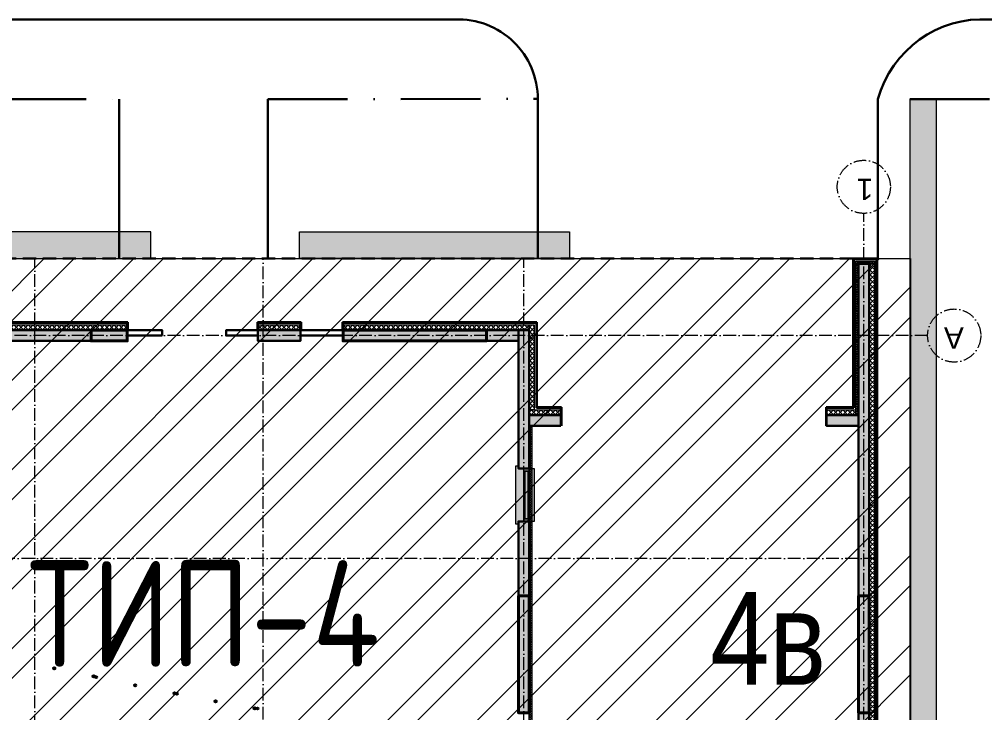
# Model space of a CAD drawing. Header units: millimetres. Extents: x 1353783 to 6492029790, y -7276956 to -512500.
# Drawn here: x 9961611 to 9965244, y -2847912 to -2845301 of the extents above; entities that cross this region are included whole.
import ezdxf
from ezdxf.enums import TextEntityAlignment as Align

# ---------------------------------------------------------------- set-up
doc = ezdxf.new("R2010")
doc.units = ezdxf.units.MM
for name, pattern in [('( Dashed )', [0.75, 0.5, -0.25]), ('482 Границы районов', [5, 3, -1, 0, -1]), ('ACAD_ISO10W100', [18, 12, -3, 0, -3]), ('CONTI', [0]), ('осевая', [50.800000000000004, 31.75, -6.35, 6.35, -6.35])]:
    doc.linetypes.add(name, pattern=pattern)
doc.layers.get('0').update_dxf_attribs({"lineweight": 5})
for name, color, linetype, lineweight in [('!A-DIAFRAGM типовой', 142, 'Continuous', 0), ('7земля', 7, 'Continuous', 30), ('DIAFRAGM', 46, 'Continuous', 30), ('G-ANNO-SCHD', 231, 'Continuous', 9), ('Hatch', 254, 'Continuous', 5), ('INSULATION', 81, 'Continuous', 5), ('Room_name', 250, 'Continuous', 20), ('Room_number', 250, 'Continuous', 13), ('Ар-окна', 5, 'Continuous', 9), ('ГП-Граница учасика ИЖС', 3, 'Continuous', 5), ('ГП-Тратуар', 3, 'Continuous', 5), ('оси', 231, 'осевая', 9)]:
    doc.layers.add(name, color=color, linetype=linetype, lineweight=lineweight)
for name, color, linetype in [('SIT_LРЕЛЬЕФ', 7, 'CONTI'), ('Заливка', 7, 'Continuous'), ('РЕЛЬЕФ', 7, 'CONTI')]:
    doc.layers.add(name, color=color, linetype=linetype)
doc.styles.add('GOST Common', font='', dxfattribs={"height": 3})
doc.styles.add('ISOCPEUR', font='', dxfattribs={"width": 0.85})
doc.styles.add('основной', font='Arial Narrow.ttf', dxfattribs={"height": 1.5})
doc.styles.get('GOST Common').set_extended_font_data('GOST Common')
doc.styles.get('ISOCPEUR').set_extended_font_data('ISOCPEUR')

# ---------------------------------------------------------------- blocks, each defined once
blk = doc.blocks.new('амвамвам')
at = {"lineweight": 30, "ltscale": 100, "true_color": 0x939598}
h = blk.add_hatch(color=252, dxfattribs=at)
h.dxf.hatch_style = 1
h.paths.add_polyline_path([(9766749.937399179, -3635391.654278511), (9766749.937399179, -3634891.654278511), (9757129.941072427, -3634891.654278513), (9757129.94107242, -3648591.65009469), (9768779.940756649, -3648591.637877556), (9768779.940756641, -3652141.659177242), (9781529.939815119, -3652141.659177244), (9781529.939815111, -3632391.66333143), (9781030.356318519, -3632391.663331326), (9781030.356318511, -3651641.652248759), (9769279.942617744, -3651641.648844333), (9769279.940253891, -3648091.65012224), (9757629.941072427, -3648091.650122238), (9757629.518283717, -3635391.653989157)])
h.paths.add_polyline_path([(9769549.937399164, -3635391.653989172), (9769549.937399171, -3634891.653989172), (9774630.357695095, -3634891.653989168), (9774630.357695088, -3635391.652894365)], flags=17)
at = {"color": 251, "lineweight": 15, "ltscale": 100, "true_color": 0x636466}
for points in [[(9766749.937399179, -3635391.654278511), (9766749.937399179, -3634891.654278511), (9757129.941072427, -3634891.654278513), (9757129.94107242, -3648591.65009469), (9768779.940756649, -3648591.637877556), (9768779.940756641, -3652141.659177242), (9781529.939815119, -3652141.659177244), (9781529.939815111, -3632391.66333143), (9781030.356318519, -3632391.663331326), (9781030.356318511, -3651641.652248759), (9769279.942617744, -3651641.648844333), (9769279.940253891, -3648091.65012224), (9757629.941072427, -3648091.650122238), (9757629.518283717, -3635391.653989157)], [(9769549.937399164, -3635391.653989172), (9769549.937399171, -3634891.653989172), (9774630.357695095, -3634891.653989168), (9774630.357695088, -3635391.652894365)]]:
    blk.add_lwpolyline(points, close=True, dxfattribs=at)
blk = doc.blocks.new('апрапрапрары')
at = {"layer": '!A-DIAFRAGM типовой', "lineweight": 0, "ltscale": 100, "true_color": 0x000000}
h = blk.add_hatch(color=18, dxfattribs=at)
h.dxf.hatch_style = 1
h.paths.add_polyline_path([(9762950.666445918, -3291176.586493582), (9763150.66644592, -3291176.586448957), (9763150.665553378, -3287176.589189355), (9762950.665553378, -3287176.589233981)])
h = blk.add_hatch(color=18, dxfattribs=at)
h.dxf.hatch_style = 1
h.paths.add_polyline_path([(9763150.663738219, -3293376.588585836), (9762950.66373822, -3293376.588630463), (9762950.665132817, -3299626.588598399), (9763150.665132817, -3299626.588553772)])
h = blk.add_hatch(color=18, dxfattribs=at)
h.dxf.hatch_style = 1
h.paths.add_polyline_path([(9769550.664414639, -3293376.587074832), (9769350.664414639, -3293376.587119457), (9769350.664727028, -3294776.58715154), (9769550.664727028, -3294776.587106914)])
h = blk.add_hatch(color=18, dxfattribs=at)
h.dxf.hatch_style = 1
h.paths.add_polyline_path([(9769350.709559886, -3295776.601303109), (9769550.709559888, -3295776.601347736), (9769550.708979737, -3298376.587229916), (9769350.708979737, -3298376.587185291)])
h = blk.add_hatch(color=18, dxfattribs=at)
h.dxf.hatch_style = 1
h.paths.add_polyline_path([(9763150.66582114, -3296576.317386045), (9763150.665865768, -3296776.317386045), (9763750.665667567, -3296776.317252164), (9763750.66562294, -3296576.317252166)])
h = blk.add_hatch(color=18, dxfattribs=at)
h.dxf.hatch_style = 1
h.paths.add_polyline_path([(9768750.664496152, -3296576.31622574), (9768750.664540777, -3296776.31622574), (9769350.664593088, -3296776.316091859), (9769350.66454846, -3296576.316091859)])
h = blk.add_hatch(color=18, dxfattribs=at)
h.dxf.hatch_style = 1
h.paths.add_polyline_path([(9769550.664439496, -3298376.587229907), (9769550.664484123, -3298176.587229907), (9770150.664863596, -3298176.58736379), (9770150.664818967, -3298376.58736379)])
h = blk.add_hatch(color=18, dxfattribs=at)
h.dxf.hatch_style = 1
h.paths.add_polyline_path([(9773650.665186578, -3298376.587029709), (9773650.665231206, -3298176.587029708), (9774450.664585596, -3298176.587163589), (9774450.664540969, -3298376.587163589)])
h = blk.add_hatch(color=18, dxfattribs=at)
h.dxf.hatch_style = 1
h.paths.add_polyline_path([(9777590.671850959, -3298176.617992246), (9777590.671895586, -3298376.617992247), (9779350.667191405, -3298376.617599527), (9779350.667146778, -3298176.617599527)])
at = {"layer": 'Hatch', "lineweight": 40, "ltscale": 0.5, "true_color": 0x000000}
for points in [[(9763150.666111212, -3293376.588608149), (9762950.666111212, -3293376.588608149), (9762950.666111212, -3291176.586493582), (9763150.666111212, -3291176.586493582)], [(9769550.664729571, -3293376.587180081), (9769350.664729573, -3293376.587180081), (9769350.664729571, -3291176.585043202), (9769550.664729571, -3291176.585043202)], [(9770150.664841283, -3298376.587230557), (9770150.664841281, -3298176.587230557), (9772850.665231206, -3298176.587230557), (9772850.665231206, -3298376.587230557)], [(9776910.671671968, -3298376.587411919), (9776910.671671968, -3298176.587411917), (9777590.67185892, -3298176.587411919), (9777590.67185892, -3298376.587411919)]]:
    blk.add_hatch(color=18, dxfattribs=at).paths.add_polyline_path(points)
at = {"layer": 'INSULATION', "ltscale": 0.5, "true_color": 0x000000}
h = blk.add_hatch(dxfattribs=at)
h.set_pattern_fill('ANSI37', color=18, scale=20)
h.set_pattern_definition([(44.99999999999999, (9762850.664600413, -3293440.348149012), (-44.90128060534578, 44.90128060534577), []), (135, (9762850.664600413, -3293440.348149012), (-44.90128060534577, -44.90128060534576), [])])
h.paths.add_polyline_path([(9762850.664600413, -3287176.588054121), (9762950.664600413, -3287176.588054121), (9762950.664600413, -3299626.588573663), (9762850.664600413, -3299626.588573663)])
h = blk.add_hatch(dxfattribs=at)
h.set_pattern_fill('ANSI37', color=18, scale=9.999997768927232, angle=179.9999999999999)
h.set_pattern_definition([(225, (9769350.633689228, -3299544.173049315), (22.45063529377165, -22.45063529377168), []), (314.9999999999999, (9769350.633689228, -3299544.173049315), (22.45063529377168, 22.45063529377165), [])])
h.paths.add_polyline_path([(9769350.633689228, -3296576.316116865), (9769300.633700386, -3296576.316116865), (9769300.633700384, -3290576.585165919), (9769350.633689228, -3290576.585165919)])
h = blk.add_hatch(dxfattribs=at)
h.set_pattern_fill('ANSI37', color=18, scale=9.999997768927232, angle=-179.9999872161954)
h.set_pattern_definition([(225.0000127838046, (9763200.660448574, -3303494.717837282), (22.45064030294521, -22.45063028459701), []), (315.0000127838046, (9763200.660448574, -3303494.717837282), (22.450630284597, 22.45064030294521), [])])
h.paths.add_polyline_path([(9763200.65958552, -3299626.594031709), (9763150.659596676, -3299626.594042863), (9763150.658960722, -3296776.317386047), (9763200.658949569, -3296776.317374892)])
h = blk.add_hatch(dxfattribs=at)
h.set_pattern_fill('ANSI37', color=18, scale=20, angle=-90.00000000000001)
h.set_pattern_definition([(315, (9768886.903578412, -3296776.317363732), (44.90128060534578, 44.90128060534576), []), (44.99999999999999, (9768886.903578412, -3296776.317363732), (-44.90128060534575, 44.90128060534578), [])])
h.paths.add_polyline_path([(9763750.665656647, -3296776.317363732), (9763750.665656647, -3296876.317363732), (9763200.666278511, -3296876.317363732), (9763200.666278511, -3296776.317363732)])
h = blk.add_hatch(dxfattribs=at)
h.set_pattern_fill('ANSI37', color=18, scale=20, angle=-90.00000000000001)
h.set_pattern_definition([(315, (9774386.902972529, -3296776.31622574), (44.90128060534578, 44.90128060534576), []), (44.99999999999999, (9774386.902972529, -3296776.31622574), (-44.90128060534575, 44.90128060534578), [])])
h.paths.add_polyline_path([(9769350.6644395, -3296776.316225742), (9769350.664439501, -3296876.316225742), (9768750.664540779, -3296876.316225742), (9768750.664540777, -3296776.31622574)])
h = blk.add_hatch(dxfattribs=at)
h.set_pattern_fill('ANSI37', color=18, scale=20)
h.set_pattern_definition([(44.99999999999999, (9769250.664439496, -3293440.348215953), (-44.90128060534578, 44.90128060534577), []), (135, (9769250.664439496, -3293440.348215953), (-44.90128060534577, -44.90128060534576), [])])
h.paths.add_polyline_path([(9769250.664439496, -3296876.31622574), (9769350.664439496, -3296876.31622574), (9769350.664439498, -3298476.587230542), (9769250.664439496, -3298476.587230542)])
h = blk.add_hatch(dxfattribs=at)
h.set_pattern_fill('ANSI37', color=18, scale=20, angle=-90.00000000000001)
h.set_pattern_definition([(315, (9779186.90357842, -3298376.587230542), (44.90128060534578, 44.90128060534576), []), (44.99999999999999, (9779186.90357842, -3298376.587230542), (-44.90128060534575, 44.90128060534578), [])])
h.paths.add_polyline_path([(9772850.665231206, -3298376.587230542), (9772850.665231206, -3298476.587230542), (9769350.664439496, -3298476.587230542), (9769350.664439496, -3298376.587230542)])
h = blk.add_hatch(dxfattribs=at)
h.set_pattern_fill('ANSI37', color=18, scale=20, angle=-90.00000000000001)
h.set_pattern_definition([(315, (9779086.903578147, -3298376.587230542), (44.90128060534578, 44.90128060534576), []), (44.99999999999999, (9779086.903578147, -3298376.587230542), (-44.90128060534575, 44.90128060534578), [])])
h.paths.add_polyline_path([(9774450.664563281, -3298376.58723054), (9774450.664563281, -3298476.587230542), (9773650.67630647, -3298476.587230542), (9773650.67630647, -3298376.587230542)])
h = blk.add_hatch(dxfattribs=at)
h.set_pattern_fill('ANSI37', color=18, scale=20, angle=-90.00000000000001)
h.set_pattern_definition([(315, (9792386.879832849, -3298376.617191936), (44.90128060534578, 44.90128060534576), []), (44.99999999999999, (9792386.879832849, -3298376.617191936), (-44.90128060534575, 44.90128060534578), [])])
h.paths.add_polyline_path([(9786050.664563827, -3298376.617191936), (9786050.664563827, -3298476.617191936), (9776910.671671968, -3298476.617191938), (9776910.671671968, -3298376.617191938)])
h = blk.add_hatch(dxfattribs=at)
h.set_pattern_fill('ANSI37', color=18, scale=9.999997768927232, angle=89.99999999999994)
h.set_pattern_definition([(134.9999999999999, (9758982.540794838, -3299676.588562508), (-22.45063529377169, -22.45063529377165), []), (225, (9758982.540794838, -3299676.588562508), (22.45063529377165, -22.45063529377169), [])])
h.paths.add_polyline_path([(9762850.664600413, -3299676.588562508), (9762850.664600413, -3299626.588573663), (9763200.666073056, -3299626.588573662), (9763200.666073056, -3299676.588562506)])
at = {"layer": 'ГП-Тратуар', "lineweight": 30, "ltscale": 100, "true_color": 0x000000}
h = blk.add_hatch(color=18, dxfattribs=at)
h.dxf.hatch_style = 1
h.paths.add_polyline_path([(9769250.711833604, -3294776.587119381), (9769550.711833604, -3294776.587119379), (9769550.711833604, -3294726.587119379), (9769600.711833604, -3294726.587119379), (9769600.711833604, -3295826.587119379), (9769550.711833604, -3295826.587119377), (9769550.711833604, -3295776.587119377), (9769250.711833604, -3295776.587119379)])
at = {"layer": '7земля', "color": 18, "lineweight": 30, "ltscale": 100, "true_color": 0x000000}
for p, q in [((9762800.665821139, -3287026.345183565), (9762800.665821139, -3299726.588612714)), ((9762810.665821139, -3287036.345265611), (9762810.665821139, -3299716.588612714)), ((9763750.665661748, -3296916.317363732), (9763750.66400045, -3296576.317252173)), ((9763760.665656645, -3296926.317363732), (9763760.665682152, -3296576.317697232)), ((9768740.66454209, -3296926.316236607), (9768740.664496152, -3296576.320244142)), ((9768750.664540779, -3296916.316236154), (9768750.66449615, -3296576.320242829)), ((9763240.664560799, -3299716.588612714), (9763240.663623566, -3296916.317363734)), ((9763240.663623566, -3296916.317363734), (9763750.665661748, -3296916.317363732)), ((9763250.66456382, -3299726.588612714), (9763250.663626589, -3296926.317363734)), ((9763250.663626589, -3296926.317363734), (9763760.665656645, -3296926.317363732)), ((9769200.664439498, -3296926.316215782), (9768740.66454209, -3296926.316236607)), ((9769210.664439496, -3296916.316215328), (9768750.664540779, -3296916.316236154)), ((9769200.664439492, -3298526.587230542), (9769200.664439498, -3296926.316215782)), ((9769210.664439492, -3298516.587230542), (9769210.664439496, -3296916.316215328)), ((9772850.665231206, -3298376.587230542), (9772850.665231206, -3298516.587230542)), ((9772860.665231206, -3298376.587230542), (9772860.665231206, -3298526.587230542)), ((9773640.676306471, -3298526.58723054), (9773640.67630647, -3298376.58723054)), ((9773650.676306471, -3298516.587230206), (9773650.67630647, -3298376.587230542)), ((9774450.683563698, -3298376.587205247), (9774450.683522046, -3298516.587204105)), ((9774460.683563698, -3298376.587208222), (9774460.683519071, -3298526.587203772)), ((9776900.671671966, -3298526.617099811), (9776900.671671968, -3298376.617099813)), ((9776910.671671966, -3298516.617099703), (9776910.671671966, -3298376.617099813)), ((9772860.665231206, -3298526.587230542), (9769200.664439492, -3298526.587230542)), ((9772850.665231206, -3298516.587230542), (9769210.664439492, -3298516.587230542)), ((9774460.683519071, -3298526.587203772), (9773640.676306471, -3298526.58723054)), ((9774450.683522046, -3298516.587204105), (9773650.676306471, -3298516.587230206)), ((9779360.683648838, -3298526.617073045), (9776900.671671966, -3298526.617099811)), ((9779350.683651814, -3298516.617073155), (9776910.671671966, -3298516.617099703)), ((9762800.665821139, -3299726.588612714), (9763250.66456382, -3299726.588612714)), ((9762810.665821139, -3299716.588612714), (9763240.664560799, -3299716.588612714))]:
    blk.add_line(p, q, dxfattribs=at)
at = {"layer": '7земля', "color": 18, "linetype": '( Dashed )', "lineweight": 30, "ltscale": 500, "true_color": 0x000000}
blk.add_line((9763250.66456382, -3299726.588612714), (9785750.66479631, -3299726.052371961), dxfattribs=at)
at = {"layer": 'DIAFRAGM', "color": 18, "ltscale": 0.5, "true_color": 0x000000}
for points in [[(9762950.666445918, -3291176.586493582), (9763150.66644592, -3291176.586448957), (9763150.665553378, -3287176.589189355), (9762950.665553378, -3287176.589233981)], [(9763150.663738219, -3293376.588585836), (9762950.66373822, -3293376.588630463), (9762950.665132817, -3299626.588598399), (9763150.665132817, -3299626.588553772)], [(9769550.664414639, -3293376.587074832), (9769350.664414639, -3293376.587119457), (9769350.664727028, -3294776.58715154), (9769550.664727028, -3294776.587106914)], [(9769350.709559886, -3295776.601303109), (9769550.709559888, -3295776.601347736), (9769550.708979737, -3298376.587229916), (9769350.708979737, -3298376.587185291)], [(9763150.66582114, -3296576.317386045), (9763150.665865768, -3296776.317386045), (9763750.665667567, -3296776.317252164), (9763750.66562294, -3296576.317252166)], [(9768750.664496152, -3296576.31622574), (9768750.664540777, -3296776.31622574), (9769350.664593088, -3296776.316091859), (9769350.66454846, -3296576.316091859)], [(9769550.664439496, -3298376.587229907), (9769550.664484123, -3298176.587229907), (9770150.664863596, -3298176.58736379), (9770150.664818967, -3298376.58736379)], [(9773650.665186578, -3298376.587029709), (9773650.665231206, -3298176.587029708), (9774450.664585596, -3298176.587163589), (9774450.664540969, -3298376.587163589)], [(9777590.671850959, -3298176.617992246), (9777590.671895586, -3298376.617992247), (9779350.667191405, -3298376.617599527), (9779350.667146778, -3298176.617599527)]]:
    blk.add_lwpolyline(points, close=True, dxfattribs=at)
at = {"layer": 'Hatch', "color": 18, "lineweight": 40, "ltscale": 0.5, "true_color": 0x000000}
for points in [[(9763150.666111212, -3293376.588608149), (9762950.666111212, -3293376.588608149), (9762950.666111212, -3291176.586493582), (9763150.666111212, -3291176.586493582)], [(9769550.664729571, -3293376.587180081), (9769350.664729573, -3293376.587180081), (9769350.664729571, -3291176.585043202), (9769550.664729571, -3291176.585043202)], [(9770150.664841283, -3298376.587230557), (9770150.664841281, -3298176.587230557), (9772850.665231206, -3298176.587230557), (9772850.665231206, -3298376.587230557)], [(9776910.671671968, -3298376.587411919), (9776910.671671968, -3298176.587411917), (9777590.67185892, -3298176.587411919), (9777590.67185892, -3298376.587411919)]]:
    blk.add_lwpolyline(points, close=True, dxfattribs=at)
at = {"layer": 'INSULATION', "color": 18, "ltscale": 0.5, "true_color": 0x000000}
for points in [[(9762850.664600413, -3287176.588054121), (9762950.664600413, -3287176.588054121), (9762950.664600413, -3299626.588573663), (9762850.664600413, -3299626.588573663)], [(9769350.633689228, -3296576.316116865), (9769300.633700386, -3296576.316116865), (9769300.633700384, -3290576.585165919), (9769350.633689228, -3290576.585165919)], [(9763200.65958552, -3299626.594031709), (9763150.659596676, -3299626.594042863), (9763150.658960722, -3296776.317386047), (9763200.658949569, -3296776.317374892)], [(9763750.665656647, -3296776.317363732), (9763750.665656647, -3296876.317363732), (9763200.666278511, -3296876.317363732), (9763200.666278511, -3296776.317363732)], [(9769350.6644395, -3296776.316225742), (9769350.664439501, -3296876.316225742), (9768750.664540779, -3296876.316225742), (9768750.664540777, -3296776.31622574)], [(9769250.664439496, -3296876.31622574), (9769350.664439496, -3296876.31622574), (9769350.664439498, -3298476.587230542), (9769250.664439496, -3298476.587230542)], [(9772850.665231206, -3298376.587230542), (9772850.665231206, -3298476.587230542), (9769350.664439496, -3298476.587230542), (9769350.664439496, -3298376.587230542)], [(9774450.664563281, -3298376.58723054), (9774450.664563281, -3298476.587230542), (9773650.67630647, -3298476.587230542), (9773650.67630647, -3298376.587230542)], [(9786050.664563827, -3298376.617191936), (9786050.664563827, -3298476.617191936), (9776910.671671968, -3298476.617191938), (9776910.671671968, -3298376.617191938)], [(9762850.664600413, -3299676.588562508), (9762850.664600413, -3299626.588573663), (9763200.666073056, -3299626.588573662), (9763200.666073056, -3299676.588562506)]]:
    blk.add_lwpolyline(points, close=True, dxfattribs=at)
at = {"layer": 'Ар-окна', "color": 18, "lineweight": 30, "true_color": 0x000000}
for p, q in [((9775050.664563281, -3298376.587230542), (9775050.667060064, -3298276.587230572)), ((9776250.664562907, -3298376.617191938), (9776250.66705969, -3298276.617191969))]:
    blk.add_line(p, q, dxfattribs=at)
at = {"layer": 'Ар-окна', "color": 18, "lineweight": 5, "true_color": 0x000000}
for points in [[(9769250.711833604, -3294776.587119381), (9769550.711833604, -3294776.587119379), (9769550.711833604, -3294726.587119379), (9769600.711833604, -3294726.587119379), (9769600.711833604, -3295826.587119379), (9769550.711833604, -3295826.587119377), (9769550.711833604, -3295776.587119377), (9769250.711833604, -3295776.587119379)], [(9769350.711833602, -3294826.587119381), (9769350.711833602, -3294776.587119379), (9769450.711833602, -3294776.587119379), (9769450.711833602, -3294826.587119379)], [(9769350.711833602, -3295776.587119379), (9769350.711833602, -3294776.587119379), (9769450.711833602, -3294776.587119379), (9769450.711833602, -3295776.587119377)], [(9769375.711833602, -3295726.587119379), (9769375.711833602, -3294826.587119379), (9769425.711833602, -3294826.587119379), (9769425.711833602, -3295726.587119379)], [(9769350.711833602, -3295776.587119379), (9769350.711833602, -3295726.587119379), (9769450.711833602, -3295726.587119377), (9769450.711833602, -3295776.587119377)]]:
    blk.add_lwpolyline(points, close=True, dxfattribs=at)
at = {"layer": 'Ар-окна', "color": 18, "lineweight": 30, "true_color": 0x000000}
for points in [[(9772850.68768845, -3298276.587811084), (9773650.665186578, -3298276.587811084), (9773650.665186578, -3298376.587811084), (9772850.68768845, -3298376.587811084)], [(9774450.664563283, -3298276.587163589), (9775050.664563281, -3298276.587163589), (9775050.664563281, -3298376.587230542), (9774450.664563283, -3298376.587230542)], [(9776250.66705969, -3298276.617191969), (9776910.671671966, -3298276.617191969), (9776910.671671966, -3298376.582229429), (9776250.66705969, -3298376.582229429)]]:
    blk.add_lwpolyline(points, close=True, dxfattribs=at)
at = {"layer": 'оси', "color": 251, "linetype": 'ACAD_ISO10W100', "lineweight": 13, "ltscale": 20, "true_color": 0x636466}
for p, q in [((9763050.664563822, -3283476.582848693), (9763050.66456382, -3300576.618573447)), ((9774350.664575709, -3283476.575920208), (9774350.6645612, -3299726.324067279)), ((9769450.664439496, -3288376.587207579), (9769450.664439496, -3299726.440848601)), ((9778650.661524521, -3288376.59900472), (9778650.664057028, -3299726.221585725)), ((9762800.665821139, -3294076.587331335), (9786050.664727785, -3294076.582143432)), ((9761850.643237945, -3298276.587811084), (9786200.66456383, -3298276.587811085))]:
    blk.add_line(p, q, dxfattribs=at)
for centre in [(9761350.643216252, -3298276.587811084), (9763050.66456382, -3301076.618573447)]:
    blk.add_circle(centre, 499.9999999999999, dxfattribs=at)
at = {"layer": 'оси', "color": 251, "linetype": 'ACAD_ISO10W100', "lineweight": 13, "ltscale": 20, "true_color": 0x636466, "char_height": 399.9999999999999, "width": 158.3999999999998, "attachment_point": 2, "line_spacing_factor": 1.016949152542373, "style": 'GOST Common'}
for s, insert in [('{\\fArial|b0|i0|c204|p34;А}', (9761356.279046949, -3298030.705494224)), ('{\\fArial|b0|i0|c204|p34;1}', (9763030.532723047, -3300830.736256589))]:
    blk.add_mtext(s, dxfattribs=dict(at, insert=insert))
blk = doc.blocks.new('оо')
at = {"layer": 'SIT_LРЕЛЬЕФ', "color": 9, "true_color": 0xc7c8ca}
for centre in [(222715.6434596914, -3431773.941817343), (222716.3034596913, -3431774.311817344), (222716.3434596913, -3431774.341817344), (222716.9934596914, -3431774.711817344), (222717.6534596914, -3431775.081817344), (222717.6934596913, -3431775.101817343), (222718.3434596913, -3431775.461817344), (222719.0034596913, -3431775.811817344), (222719.0534596913, -3431775.831817344)]:
    blk.add_circle(centre, 0.02, dxfattribs=at)
blk = doc.blocks.new('RM_AREA')
at = {"layer": 'Room_number', "color": 0, "linetype": 'ByBlock', "lineweight": -2, "style": 'ISOCPEUR', "width": 0.85}
blk.add_attdef('ROOM_NAME', text='', height=3, dxfattribs=at).set_placement((0, 5), align=Align.CENTER)
at = {"layer": 'Room_number', "linetype": 'ByBlock', "lineweight": -2, "style": 'ISOCPEUR', "width": 0.85}
blk.add_attdef('AREA', text='', height=3, dxfattribs=at).set_placement((0, 0), align=Align.CENTER)

msp = doc.modelspace()

# ---------------------------------------------------------------- hatches: boundary and pattern name
at = {"layer": 'Заливка', "lineweight": 13, "ltscale": 100, "true_color": 0xffb3ff}
h = msp.add_hatch(dxfattribs=at)
h.set_pattern_fill('ANSI32', color=211, scale=25)
h.set_pattern_definition([(45, (298297.5959995128, 0), (-168.3798022700466, 168.3798022700466), []), (45, (298409.8492495128, 0), (-168.3798022700466, 168.3798022700466), [])])
h.paths.add_polyline_path([(9960285.339349927, -2848741.682322511), (9960282.196152631, -2846201.655400558), (9964965.423378494, -2846201.655400558), (9964965.422743637, -2849451.819399937), (9962615.33952238, -2849451.682515244), (9962615.339186221, -2848741.682770825)])

# ---------------------------------------------------------------- linework, layer by layer
at = {"layer": 'ГП-Граница учасика ИЖС', "color": 251, "lineweight": 30, "ltscale": 100}
for points in [[(9969782.361132199, -2852967.942042977), (9969782.36095399, -2853894.135194933, -0.4793033308948416), (9969417.765307788, -2854187.098279074), (9960047.042609243, -2852120.941136393, -0.3519877622326051), (9959262.361429924, -2851144.397137766), (9959262.362361714, -2846301.655334682, -0.4142135623731281), (9960262.362554124, -2845301.655527093), (9963251.248605283, -2845301.656102183, -0.4264694551577493), (9963562.494904827, -2845601.65616207), (9963562.49478938, -2846201.656162069)], [(9964842.494514069, -2846201.656408356), (9964842.494629513, -2845601.656408356, -0.3542666657665498), (9965262.36393276, -2845301.656489142), (9966062.363276133, -2845301.610032545, -0.414213562373095), (9966362.36321841, -2845601.610090268), (9966362.363102965, -2846201.604091091)]]:
    msp.add_lwpolyline(points, format="xyb", dxfattribs=at)
at = {"layer": 'ГП-Граница учасика ИЖС', "color": 94, "linetype": '482 Границы районов', "lineweight": 30, "ltscale": 100}
for points in [[(9964962.363875039, -2845601.656431425), (9965561.929708999, -2845601.656572004), (9965562.353536826, -2851751.592247417), (9965562.361067163, -2853029.811645204), (9963962.450459266, -2852699.095315673), (9959562.361321697, -2851706.867542699), (9959562.3624964, -2845601.655392405), (9961986.490896009, -2845601.655881896)], [(9962546.490896009, -2845601.655966579), (9963562.49563726, -2845600.622408627)], [(9964962.363875048, -2845601.60523155), (9966362.100347755, -2845601.610105535)]]:
    msp.add_lwpolyline(points, dxfattribs=at)
at = {"layer": 'ГП-Граница учасика ИЖС', "color": 251, "lineweight": 30, "ltscale": 100}
for points in [[(9961986.490896009, -2845601.655881896), (9961986.490780564, -2846201.655881895)], [(9962546.490896009, -2845601.655989645), (9962546.490780562, -2846201.655989645)]]:
    msp.add_lwpolyline(points, dxfattribs=at)
at = {"layer": 'Заливка', "color": 211, "lineweight": 13, "ltscale": 100, "true_color": 0xffb3ff}
msp.add_lwpolyline([(9960285.339349927, -2848741.682322511), (9960282.196152631, -2846201.655400558), (9964965.423378494, -2846201.655400558), (9964965.422743637, -2849451.819399937), (9962615.33952238, -2849451.682515244), (9962615.339186221, -2848741.682770825)], close=True, dxfattribs=at)

# ---------------------------------------------------------------- block references
at = {"color": 1, "lineweight": 30, "xscale": 0.1999999999999998, "yscale": 0.1999999999999998, "zscale": 0.1999999999999998}
for name, p, rotation in [('амвамвам', (8008756.432392774, -2119122.94911043), 359.9999889757423), ('апрапрапрары', (11917399.4025462, -3506147.3482137), 179.9999889757516)]:
    msp.add_blockref(name, p, dxfattribs=dict(at, rotation=rotation))
at = {"layer": 'ГП-Граница учасика ИЖС', "color": 1}
ref = msp.add_blockref('RM_AREA', (9965597.589077823, -2845676.569611722), dxfattribs=dict(at, xscale=-11.99999999999999, yscale=11.99999999999999, zscale=11.99999999999999, rotation=179.9999999068372))
ref.add_attrib('ROOM_NAME', 'ТИП-4', dxfattribs={"layer": 'Room_name', "color": 6, "linetype": 'ByBlock', "lineweight": -2, "height": 400, "style": 'ISOCPEUR', "width": 0.85}).set_placement((9962305.337768842, -2847738.45036639), align=Align.CENTER)
at = {"layer": 'РЕЛЬЕФ', "color": 240, "lineweight": 30, "true_color": 0xed1f24, "xscale": 200.0000000000001, "yscale": 200.0000000000001, "zscale": 200.0000000000001, "rotation": 17.80578495452471}
msp.add_blockref('оо', (-242329120.9759156, 637008728.1453253), dxfattribs=at)

# ---------------------------------------------------------------- texts
at = {"layer": 'G-ANNO-SCHD', "color": 0, "insert": (9964211.130096499, -2847456.580524248, 231991.4124539885), "char_height": 350, "width": 1716168.185823002, "attachment_point": 1, "line_spacing_factor": 1.149209049011899, "style": 'основной'}
msp.add_mtext('4в', dxfattribs=at)

doc.saveas('drawing.dxf')
